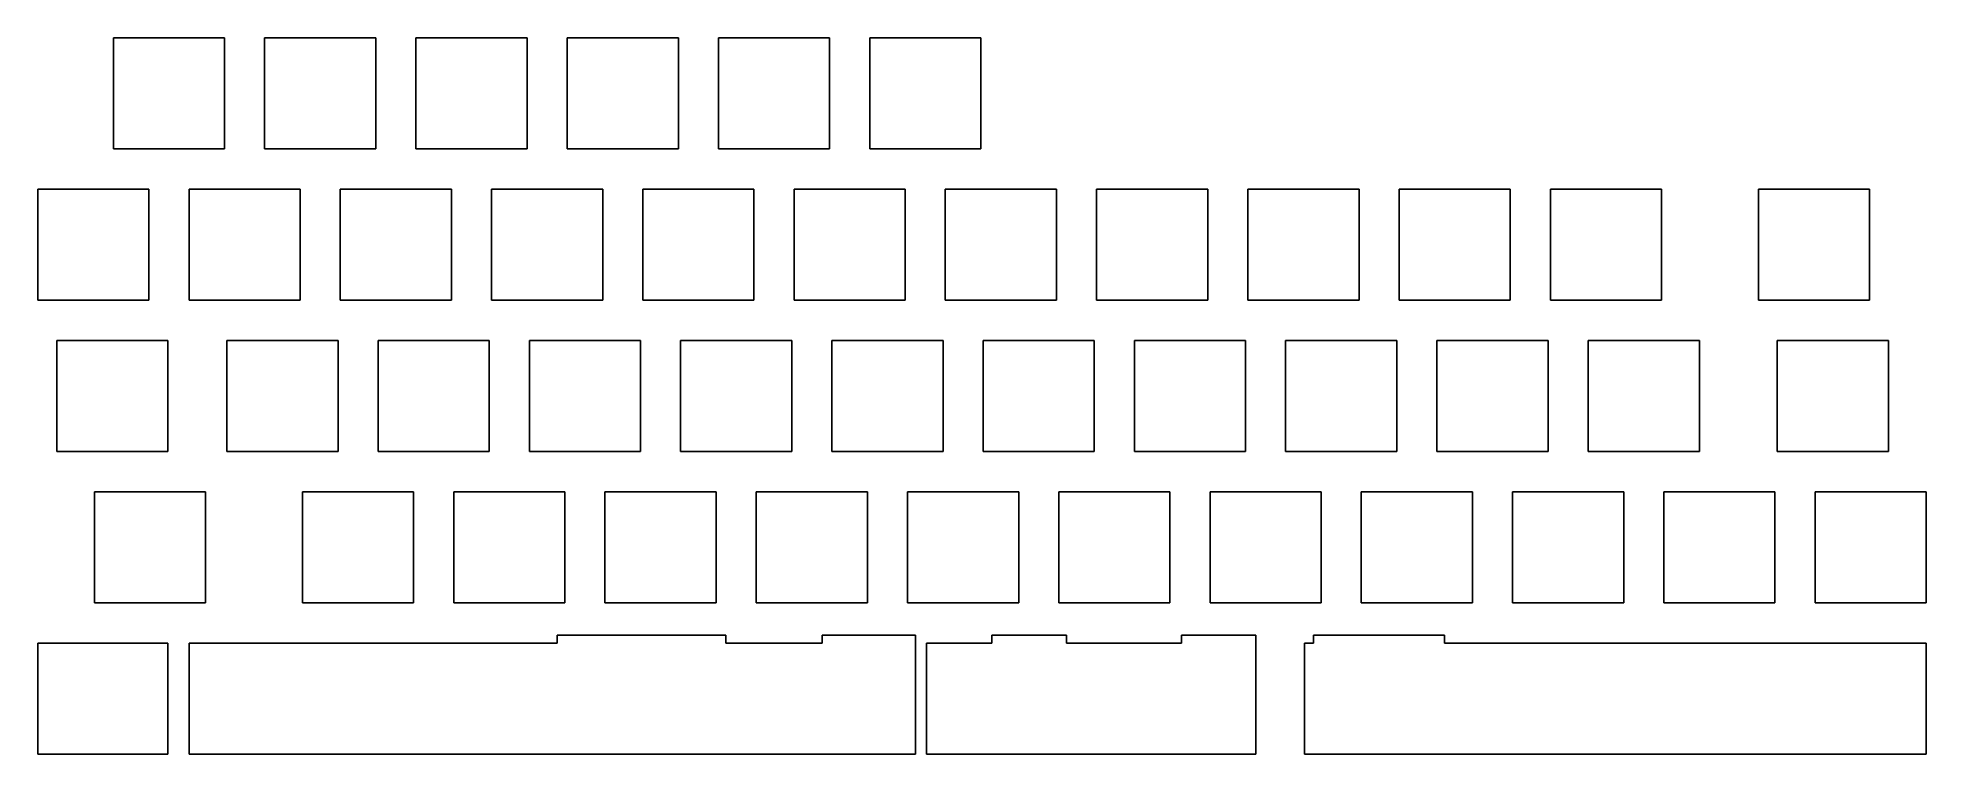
# Model space of a CAD drawing. Header units: millimetres. Extents: x 3 to 240, y -93 to -3.
import ezdxf

# ---------------------------------------------------------------- set-up
doc = ezdxf.new("R2010")
doc.units = ezdxf.units.MM

msp = doc.modelspace()

# ---------------------------------------------------------------- linework, layer by layer
for p, q in [((26.05, -2.525), (12.05, -2.525)), ((12.05, -2.525), (12.05, -16.525)), ((26.05, -16.525), (26.05, -2.525)), ((45.1, -2.525), (31.1, -2.525)), ((31.1, -2.525), (31.1, -16.525)), ((45.1, -16.525), (45.1, -2.525)), ((64.15, -2.525), (50.15, -2.525)), ((50.15, -2.525), (50.15, -16.525)), ((64.15, -16.525), (64.15, -2.525)), ((83.2, -2.525), (69.2, -2.525)), ((69.2, -2.525), (69.2, -16.525)), ((83.2, -16.525), (83.2, -2.525)), ((102.25, -2.525), (88.25, -2.525)), ((88.25, -2.525), (88.25, -16.525)), ((102.25, -16.525), (102.25, -2.525)), ((121.3, -2.525), (107.3, -2.525)), ((107.3, -2.525), (107.3, -16.525)), ((121.3, -16.525), (121.3, -2.525)), ((12.05, -16.525), (26.05, -16.525)), ((31.1, -16.525), (45.1, -16.525)), ((50.15, -16.525), (64.15, -16.525)), ((69.2, -16.525), (83.2, -16.525)), ((88.25, -16.525), (102.25, -16.525)), ((107.3, -16.525), (121.3, -16.525)), ((16.525, -21.575), (2.525, -21.575)), ((2.525, -21.575), (2.525, -35.575)), ((16.525, -35.575), (16.525, -21.575)), ((35.575, -21.575), (21.575, -21.575)), ((21.575, -21.575), (21.575, -35.575)), ((35.575, -35.575), (35.575, -21.575)), ((54.625, -21.575), (40.625, -21.575)), ((40.625, -21.575), (40.625, -35.575)), ((54.625, -35.575), (54.625, -21.575)), ((73.675, -21.575), (59.675, -21.575)), ((59.675, -21.575), (59.675, -35.575)), ((73.675, -35.575), (73.675, -21.575)), ((92.725, -21.575), (78.725, -21.575)), ((78.725, -21.575), (78.725, -35.575)), ((92.725, -35.575), (92.725, -21.575)), ((111.775, -21.575), (97.775, -21.575)), ((97.775, -21.575), (97.775, -35.575)), ((111.775, -35.575), (111.775, -21.575)), ((130.825, -21.575), (116.825, -21.575)), ((116.825, -21.575), (116.825, -35.575)), ((130.825, -35.575), (130.825, -21.575)), ((149.875, -21.575), (135.875, -21.575)), ((135.875, -21.575), (135.875, -35.575)), ((149.875, -35.575), (149.875, -21.575)), ((168.925, -21.575), (154.925, -21.575)), ((154.925, -21.575), (154.925, -35.575)), ((168.925, -35.575), (168.925, -21.575)), ((187.975, -21.575), (173.975, -21.575)), ((173.975, -21.575), (173.975, -35.575)), ((187.975, -35.575), (187.975, -21.575)), ((207.025, -21.575), (193.025, -21.575)), ((193.025, -21.575), (193.025, -35.575)), ((207.025, -35.575), (207.025, -21.575)), ((233.21875, -21.575), (219.21875, -21.575)), ((219.21875, -21.575), (219.21875, -35.575)), ((233.21875, -35.575), (233.21875, -21.575)), ((2.525, -35.575), (16.525, -35.575)), ((21.575, -35.575), (35.575, -35.575)), ((40.625, -35.575), (54.625, -35.575)), ((59.675, -35.575), (73.675, -35.575)), ((78.725, -35.575), (92.725, -35.575)), ((97.775, -35.575), (111.775, -35.575)), ((116.825, -35.575), (130.825, -35.575)), ((135.875, -35.575), (149.875, -35.575)), ((154.925, -35.575), (168.925, -35.575)), ((173.975, -35.575), (187.975, -35.575)), ((193.025, -35.575), (207.025, -35.575)), ((219.21875, -35.575), (233.21875, -35.575)), ((18.90625, -40.625), (4.90625, -40.625)), ((4.90625, -40.625), (4.90625, -54.625)), ((18.90625, -54.625), (18.90625, -40.625)), ((40.3375, -40.625), (26.3375, -40.625)), ((26.3375, -40.625), (26.3375, -54.625)), ((40.3375, -54.625), (40.3375, -40.625)), ((59.3875, -40.625), (45.3875, -40.625)), ((45.3875, -40.625), (45.3875, -54.625)), ((59.3875, -54.625), (59.3875, -40.625)), ((78.4375, -40.625), (64.4375, -40.625)), ((64.4375, -40.625), (64.4375, -54.625)), ((78.4375, -54.625), (78.4375, -40.625)), ((97.4875, -40.625), (83.4875, -40.625)), ((83.4875, -40.625), (83.4875, -54.625)), ((97.4875, -54.625), (97.4875, -40.625)), ((116.5375, -40.625), (102.5375, -40.625)), ((102.5375, -40.625), (102.5375, -54.625)), ((116.5375, -54.625), (116.5375, -40.625)), ((135.5875, -40.625), (121.5875, -40.625)), ((121.5875, -40.625), (121.5875, -54.625)), ((135.5875, -54.625), (135.5875, -40.625)), ((154.6375, -40.625), (140.6375, -40.625)), ((140.6375, -40.625), (140.6375, -54.625)), ((154.6375, -54.625), (154.6375, -40.625)), ((173.6875, -40.625), (159.6875, -40.625)), ((159.6875, -40.625), (159.6875, -54.625)), ((173.6875, -54.625), (173.6875, -40.625)), ((192.7375, -40.625), (178.7375, -40.625)), ((178.7375, -40.625), (178.7375, -54.625)), ((192.7375, -54.625), (192.7375, -40.625)), ((211.7875, -40.625), (197.7875, -40.625)), ((197.7875, -40.625), (197.7875, -54.625)), ((211.7875, -54.625), (211.7875, -40.625)), ((235.6, -40.625), (221.6, -40.625)), ((221.6, -40.625), (221.6, -54.625)), ((235.6, -54.625), (235.6, -40.625)), ((4.90625, -54.625), (18.90625, -54.625)), ((26.3375, -54.625), (40.3375, -54.625)), ((45.3875, -54.625), (59.3875, -54.625)), ((64.4375, -54.625), (78.4375, -54.625)), ((83.4875, -54.625), (97.4875, -54.625)), ((102.5375, -54.625), (116.5375, -54.625)), ((121.5875, -54.625), (135.5875, -54.625)), ((140.6375, -54.625), (154.6375, -54.625)), ((159.6875, -54.625), (173.6875, -54.625)), ((178.7375, -54.625), (192.7375, -54.625)), ((197.7875, -54.625), (211.7875, -54.625)), ((221.6, -54.625), (235.6, -54.625)), ((23.66875, -59.675), (9.66875, -59.675)), ((9.66875, -59.675), (9.66875, -73.675)), ((23.66875, -73.675), (23.66875, -59.675)), ((49.8625, -59.675), (35.8625, -59.675)), ((35.8625, -59.675), (35.8625, -73.675)), ((49.8625, -73.675), (49.8625, -59.675)), ((68.9125, -59.675), (54.9125, -59.675)), ((54.9125, -59.675), (54.9125, -73.675)), ((68.9125, -73.675), (68.9125, -59.675)), ((87.9625, -59.675), (73.9625, -59.675)), ((73.9625, -59.675), (73.9625, -73.675)), ((87.9625, -73.675), (87.9625, -59.675)), ((107.0125, -59.675), (93.0125, -59.675)), ((93.0125, -59.675), (93.0125, -73.675)), ((107.0125, -73.675), (107.0125, -59.675)), ((126.0625, -59.675), (112.0625, -59.675)), ((112.0625, -59.675), (112.0625, -73.675)), ((126.0625, -73.675), (126.0625, -59.675)), ((145.1125, -59.675), (131.1125, -59.675)), ((131.1125, -59.675), (131.1125, -73.675)), ((145.1125, -73.675), (145.1125, -59.675)), ((164.1625, -59.675), (150.1625, -59.675)), ((150.1625, -59.675), (150.1625, -73.675)), ((164.1625, -73.675), (164.1625, -59.675)), ((183.2125, -59.675), (169.2125, -59.675)), ((169.2125, -59.675), (169.2125, -73.675)), ((183.2125, -73.675), (183.2125, -59.675)), ((202.2625, -59.675), (188.2625, -59.675)), ((188.2625, -59.675), (188.2625, -73.675)), ((202.2625, -73.675), (202.2625, -59.675)), ((221.3125, -59.675), (207.3125, -59.675)), ((207.3125, -59.675), (207.3125, -73.675)), ((221.3125, -73.675), (221.3125, -59.675)), ((240.3625, -59.675), (226.3625, -59.675)), ((226.3625, -59.675), (226.3625, -73.675)), ((240.3625, -73.675), (240.3625, -59.675)), ((9.66875, -73.675), (23.66875, -73.675)), ((35.8625, -73.675), (49.8625, -73.675)), ((54.9125, -73.675), (68.9125, -73.675)), ((73.9625, -73.675), (87.9625, -73.675)), ((93.0125, -73.675), (107.0125, -73.675)), ((112.0625, -73.675), (126.0625, -73.675)), ((131.1125, -73.675), (145.1125, -73.675)), ((150.1625, -73.675), (164.1625, -73.675)), ((169.2125, -73.675), (183.2125, -73.675)), ((188.2625, -73.675), (202.2625, -73.675)), ((207.3125, -73.675), (221.3125, -73.675)), ((226.3625, -73.675), (240.3625, -73.675)), ((67.94375, -77.725), (67.9375, -77.725)), ((67.9375, -77.725), (67.9375, -78.725)), ((72.70625, -77.725), (67.94375, -77.725)), ((74.9375, -77.725), (72.70625, -77.725)), ((74.94375, -77.725), (74.9375, -77.725)), ((77.43075, -77.725), (74.94375, -77.725)), ((79.70625, -77.725), (77.43075, -77.725)), ((82.19325, -77.725), (79.70625, -77.725)), ((84.43075, -77.725), (82.19325, -77.725)), ((89.19325, -77.725), (84.43075, -77.725)), ((89.19325, -78.725), (89.19325, -77.725)), ((106.0375, -77.725), (101.30675, -77.725)), ((101.30675, -77.725), (101.30675, -78.725)), ((106.06925, -77.725), (106.0375, -77.725)), ((108.30675, -77.725), (106.06925, -77.725)), ((113.0375, -77.725), (108.30675, -77.725)), ((113.06925, -77.725), (113.0375, -77.725)), ((113.06925, -92.725), (113.06925, -77.725)), ((125.05575, -77.725), (122.6745, -77.725)), ((122.6745, -77.725), (122.6745, -78.725)), ((125.0875, -77.725), (125.05575, -77.725)), ((129.6745, -77.725), (125.0875, -77.725)), ((132.05575, -77.725), (129.6745, -77.725)), ((132.0875, -77.725), (132.05575, -77.725)), ((132.0875, -78.725), (132.0875, -77.725)), ((148.93175, -77.725), (146.5505, -77.725)), ((146.5505, -77.725), (146.5505, -78.725)), ((153.5505, -77.725), (148.93175, -77.725)), ((155.93175, -77.725), (153.5505, -77.725)), ((155.93175, -92.725), (155.93175, -77.725)), ((167.94375, -77.725), (163.1875, -77.725)), ((163.1875, -77.725), (163.1875, -78.725)), ((170.1875, -77.725), (167.94375, -77.725)), ((172.70625, -77.725), (170.1875, -77.725)), ((174.94375, -77.725), (172.70625, -77.725)), ((179.70625, -77.725), (174.94375, -77.725)), ((179.70625, -78.725), (179.70625, -77.725)), ((4.90625, -78.725), (2.525, -78.725)), ((2.525, -78.725), (2.525, -92.725)), ((16.525, -78.725), (4.90625, -78.725)), ((18.90625, -78.725), (16.525, -78.725)), ((18.90625, -92.725), (18.90625, -78.725)), ((23.95625, -78.725), (21.575, -78.725)), ((21.575, -78.725), (21.575, -92.725)), ((26.3375, -78.725), (23.95625, -78.725)), ((31.1, -78.725), (26.3375, -78.725)), ((35.575, -78.725), (31.1, -78.725)), ((37.95625, -78.725), (35.575, -78.725)), ((40.3375, -78.725), (37.95625, -78.725)), ((40.625, -78.725), (40.3375, -78.725)), ((45.1, -78.725), (40.625, -78.725)), ((45.3875, -78.725), (45.1, -78.725)), ((47.76875, -78.725), (45.3875, -78.725)), ((54.625, -78.725), (47.76875, -78.725)), ((57.29375, -78.725), (54.625, -78.725)), ((59.3875, -78.725), (57.29375, -78.725)), ((59.675, -78.725), (59.3875, -78.725)), ((61.76875, -78.725), (59.675, -78.725)), ((67.9375, -78.725), (61.76875, -78.725)), ((90.63125, -78.725), (89.19325, -78.725)), ((97.4875, -78.725), (90.63125, -78.725)), ((99.86875, -78.725), (97.4875, -78.725)), ((101.30675, -78.725), (99.86875, -78.725)), ((119.20625, -78.725), (114.44375, -78.725)), ((114.44375, -78.725), (114.44375, -92.725)), ((122.6745, -78.725), (119.20625, -78.725)), ((133.20625, -78.725), (132.0875, -78.725)), ((133.49375, -78.725), (133.20625, -78.725)), ((140.6375, -78.725), (133.49375, -78.725)), ((145.1125, -78.725), (140.6375, -78.725)), ((146.5505, -78.725), (145.1125, -78.725)), ((163.1875, -78.725), (162.06875, -78.725)), ((162.06875, -78.725), (162.06875, -92.725)), ((180.83125, -78.725), (179.70625, -78.725)), ((181.11875, -78.725), (180.83125, -78.725)), ((183.5, -78.725), (181.11875, -78.725)), ((188.2625, -78.725), (183.5, -78.725)), ((190.35625, -78.725), (188.2625, -78.725)), ((193.025, -78.725), (190.35625, -78.725)), ((195.11875, -78.725), (193.025, -78.725)), ((197.5, -78.725), (195.11875, -78.725)), ((202.2625, -78.725), (197.5, -78.725)), ((202.55, -78.725), (202.2625, -78.725)), ((207.025, -78.725), (202.55, -78.725)), ((207.3125, -78.725), (207.025, -78.725)), ((216.55, -78.725), (207.3125, -78.725)), ((219.21875, -78.725), (216.55, -78.725)), ((221.3125, -78.725), (219.21875, -78.725)), ((223.98125, -78.725), (221.3125, -78.725)), ((226.3625, -78.725), (223.98125, -78.725)), ((233.21875, -78.725), (226.3625, -78.725)), ((237.98125, -78.725), (233.21875, -78.725)), ((240.3625, -78.725), (237.98125, -78.725)), ((240.3625, -92.725), (240.3625, -78.725)), ((2.525, -92.725), (4.90625, -92.725)), ((4.90625, -92.725), (16.525, -92.725)), ((16.525, -92.725), (18.90625, -92.725)), ((21.575, -92.725), (23.95625, -92.725)), ((23.95625, -92.725), (26.3375, -92.725)), ((26.3375, -92.725), (31.1, -92.725)), ((31.1, -92.725), (35.575, -92.725)), ((35.575, -92.725), (37.95625, -92.725)), ((37.95625, -92.725), (40.3375, -92.725)), ((40.3375, -92.725), (40.625, -92.725)), ((40.625, -92.725), (45.1, -92.725)), ((45.1, -92.725), (45.3875, -92.725)), ((45.3875, -92.725), (47.76875, -92.725)), ((47.76875, -92.725), (54.625, -92.725)), ((54.625, -92.725), (57.29375, -92.725)), ((57.29375, -92.725), (59.3875, -92.725)), ((59.3875, -92.725), (59.675, -92.725)), ((59.675, -92.725), (61.76875, -92.725)), ((61.76875, -92.725), (67.9375, -92.725)), ((67.9375, -92.725), (67.94375, -92.725)), ((67.94375, -92.725), (71.29375, -92.725)), ((71.29375, -92.725), (72.70625, -92.725)), ((72.70625, -92.725), (73.675, -92.725)), ((73.675, -92.725), (74.9375, -92.725)), ((74.9375, -92.725), (74.94375, -92.725)), ((74.94375, -92.725), (77.43075, -92.725)), ((77.43075, -92.725), (79.70625, -92.725)), ((79.70625, -92.725), (82.19325, -92.725)), ((82.19325, -92.725), (83.4875, -92.725)), ((83.4875, -92.725), (84.43075, -92.725)), ((84.43075, -92.725), (85.86875, -92.725)), ((85.86875, -92.725), (89.19325, -92.725)), ((89.19325, -92.725), (90.63125, -92.725)), ((90.63125, -92.725), (97.4875, -92.725)), ((97.4875, -92.725), (99.86875, -92.725)), ((99.86875, -92.725), (101.30675, -92.725)), ((101.30675, -92.725), (104.63125, -92.725)), ((104.63125, -92.725), (106.0375, -92.725)), ((106.0375, -92.725), (106.06925, -92.725)), ((106.06925, -92.725), (108.30675, -92.725)), ((108.30675, -92.725), (113.0375, -92.725)), ((113.0375, -92.725), (113.06925, -92.725)), ((114.44375, -92.725), (119.20625, -92.725)), ((119.20625, -92.725), (122.6745, -92.725)), ((122.6745, -92.725), (125.05575, -92.725)), ((125.05575, -92.725), (125.0875, -92.725)), ((125.0875, -92.725), (128.44375, -92.725)), ((128.44375, -92.725), (129.6745, -92.725)), ((129.6745, -92.725), (131.1125, -92.725)), ((131.1125, -92.725), (132.05575, -92.725)), ((132.05575, -92.725), (132.0875, -92.725)), ((132.0875, -92.725), (133.20625, -92.725)), ((133.20625, -92.725), (133.49375, -92.725)), ((133.49375, -92.725), (140.6375, -92.725)), ((140.6375, -92.725), (145.1125, -92.725)), ((145.1125, -92.725), (146.5505, -92.725)), ((146.5505, -92.725), (147.49375, -92.725)), ((147.49375, -92.725), (148.93175, -92.725)), ((148.93175, -92.725), (153.5505, -92.725)), ((153.5505, -92.725), (154.6375, -92.725)), ((154.6375, -92.725), (155.93175, -92.725)), ((162.06875, -92.725), (163.1875, -92.725)), ((163.1875, -92.725), (164.45, -92.725)), ((164.45, -92.725), (166.83125, -92.725)), ((166.83125, -92.725), (167.94375, -92.725)), ((167.94375, -92.725), (170.1875, -92.725)), ((170.1875, -92.725), (172.70625, -92.725)), ((172.70625, -92.725), (174.94375, -92.725)), ((174.94375, -92.725), (176.06875, -92.725)), ((176.06875, -92.725), (176.35625, -92.725)), ((176.35625, -92.725), (178.45, -92.725)), ((178.45, -92.725), (179.70625, -92.725)), ((179.70625, -92.725), (180.83125, -92.725)), ((180.83125, -92.725), (181.11875, -92.725)), ((181.11875, -92.725), (183.5, -92.725)), ((183.5, -92.725), (188.2625, -92.725)), ((188.2625, -92.725), (190.35625, -92.725)), ((190.35625, -92.725), (193.025, -92.725)), ((193.025, -92.725), (195.11875, -92.725)), ((195.11875, -92.725), (197.5, -92.725)), ((197.5, -92.725), (202.2625, -92.725)), ((202.2625, -92.725), (202.55, -92.725)), ((202.55, -92.725), (207.025, -92.725)), ((207.025, -92.725), (207.3125, -92.725)), ((207.3125, -92.725), (216.55, -92.725)), ((216.55, -92.725), (219.21875, -92.725)), ((219.21875, -92.725), (221.3125, -92.725)), ((221.3125, -92.725), (223.98125, -92.725)), ((223.98125, -92.725), (226.3625, -92.725)), ((226.3625, -92.725), (233.21875, -92.725)), ((233.21875, -92.725), (237.98125, -92.725)), ((237.98125, -92.725), (240.3625, -92.725))]:
    msp.add_line(p, q)

doc.saveas('drawing.dxf')
